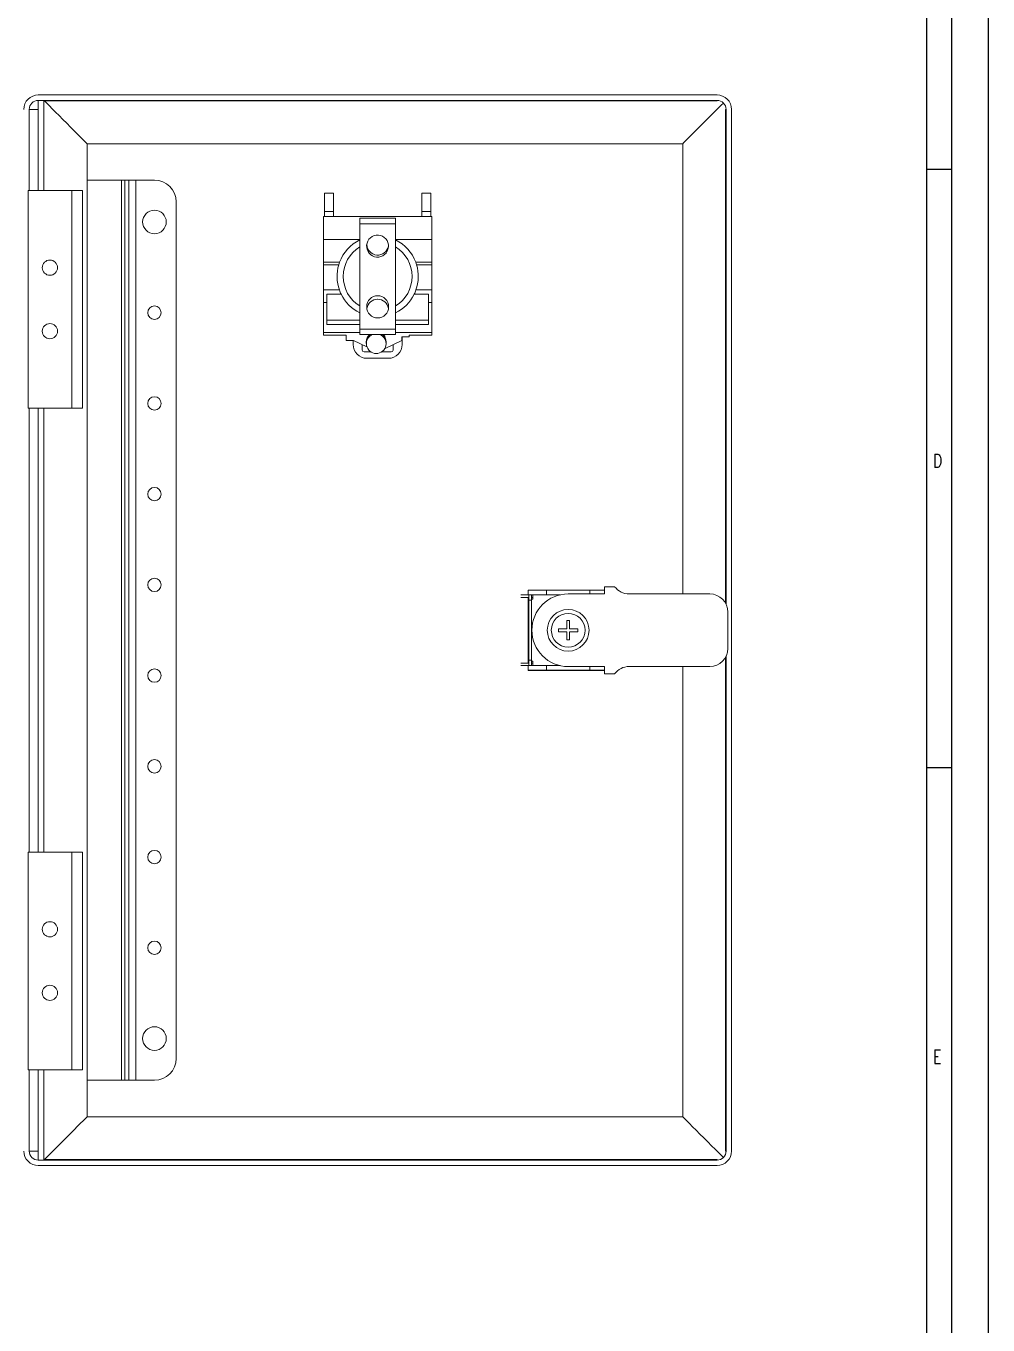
# Model space of a CAD drawing. Extents: x 4137 to 28680, y 2446 to 6814.
# Drawn here: x 7559.1 to 7824.1, y 4122.9 to 4480.8 of the extents above; entities that cross this region are included whole.
import ezdxf

# ---------------------------------------------------------------- set-up
doc = ezdxf.new("R2010")
doc.units = 0
doc.header["$LTSCALE"] = 0.5
doc.layers.get('0').update_dxf_attribs({"linetype": 'CONTINUOUS'})
doc.layers.add('DIM', color=5, linetype='CONTINUOUS')
doc.styles.get("Standard").update_dxf_attribs({"font": 'simplex.shx'})

msp = doc.modelspace()

# ---------------------------------------------------------------- linework, layer by layer
at = {"color": 7, "linetype": 'Continuous'}
for p, q in [((7824.15, 4952.93), (7824.15, 3764.93)), ((7814.15, 3774.93), (7814.15, 4942.93)), ((7807.15, 4935.93), (7807.15, 3882.93))]:
    msp.add_line(p, q, dxfattribs=at)
at = {"color": 7, "linetype": 'Continuous', "lineweight": 15}
for p, q in [((7749.47, 4461.79), (7562.47, 4461.79)), ((7749.47, 4460.29), (7562.47, 4460.29)), ((7564.02, 4460.29), (7564.02, 4435.44)), ((7564.11, 4460.15), (7564.33, 4460.29)), ((7749.47, 4460.15), (7564.11, 4460.15)), ((7749.47, 4460.29), (7749.47, 4460.15)), ((7559.97, 4457.79), (7559.97, 4435.44)), ((7559.97, 4457.79), (7562.47, 4457.79)), ((7751.83, 4321.74), (7751.83, 4457.79)), ((7751.97, 4457.79), (7751.83, 4457.79)), ((7751.97, 4321.47), (7751.97, 4457.79)), ((7753.47, 4170.79), (7753.47, 4457.79)), ((7575.92, 4448.34), (7740.02, 4448.34)), ((7575.92, 4180.24), (7575.92, 4448.34)), ((7740.02, 4448.34), (7740.02, 4324.29)), ((7575.92, 4438.29), (7585.36, 4438.29)), ((7585.36, 4438.29), (7585.36, 4190.29)), ((7585.36, 4438.29), (7586.35, 4438.29)), ((7586.35, 4190.29), (7586.35, 4438.29)), ((7586.35, 4438.29), (7587.38, 4438.29)), ((7587.38, 4438.29), (7587.38, 4190.29)), ((7587.38, 4438.29), (7589.37, 4438.29)), ((7589.37, 4190.29), (7589.37, 4438.29)), ((7589.37, 4438.29), (7594.47, 4438.29)), ((7559.67, 4375.44), (7559.67, 4435.44)), ((7559.67, 4435.44), (7571.67, 4435.44)), ((7571.67, 4435.44), (7571.67, 4375.44)), ((7574.67, 4435.44), (7571.67, 4435.44)), ((7574.67, 4375.44), (7574.67, 4435.44)), ((7641.3, 4434.69), (7641.3, 4429.69)), ((7643.8, 4434.69), (7641.3, 4434.69)), ((7643.8, 4429.69), (7643.8, 4434.69)), ((7670.63, 4434.69), (7668.13, 4434.69)), ((7668.13, 4434.69), (7668.13, 4429.69)), ((7670.63, 4429.69), (7670.63, 4434.69)), ((7600.47, 4432.29), (7600.47, 4196.29)), ((7641.02, 4428.29), (7670.92, 4428.29)), ((7641.02, 4421.99), (7641.02, 4428.29)), ((7643.8, 4429.69), (7641.3, 4429.69)), ((7641.3, 4429.69), (7641.3, 4428.29)), ((7643.8, 4428.29), (7643.8, 4429.69)), ((7651.07, 4427.79), (7651.07, 4426.29)), ((7660.87, 4427.79), (7651.07, 4427.79)), ((7660.87, 4427.79), (7660.87, 4426.29)), ((7670.63, 4429.69), (7668.13, 4429.69)), ((7668.13, 4429.69), (7668.13, 4428.29)), ((7670.63, 4428.29), (7670.63, 4429.69)), ((7670.92, 4428.29), (7670.92, 4421.99)), ((7651.07, 4426.29), (7651.07, 4397.29)), ((7660.87, 4426.29), (7651.07, 4426.29)), ((7660.87, 4426.29), (7660.87, 4397.29)), ((7651.07, 4421.99), (7641.02, 4421.99)), ((7641.02, 4421.99), (7641.02, 4415.67)), ((7660.87, 4421.99), (7670.92, 4421.99)), ((7670.92, 4421.99), (7670.92, 4415.67)), ((7567.72, 4413.74), (7567.72, 4414.65)), ((7645.46, 4415.67), (7641.02, 4415.67)), ((7641.02, 4414.96), (7641.02, 4415.67)), ((7641.02, 4414.96), (7645.23, 4414.96)), ((7641.02, 4414.96), (7641.02, 4408.04)), ((7670.92, 4415.67), (7666.48, 4415.67)), ((7666.71, 4414.96), (7670.92, 4414.96)), ((7670.92, 4415.67), (7670.92, 4414.96)), ((7670.92, 4414.96), (7670.92, 4408.04)), ((7641.02, 4408.04), (7641.02, 4404.59)), ((7641.02, 4408.04), (7645.42, 4408.04)), ((7641.95, 4406.89), (7641.95, 4404.59)), ((7645.9, 4406.89), (7641.95, 4406.89)), ((7670, 4406.89), (7666.04, 4406.89)), ((7666.52, 4408.04), (7670.92, 4408.04)), ((7670, 4404.59), (7670, 4406.89)), ((7670.92, 4408.04), (7670.92, 4404.59)), ((7641.02, 4404.59), (7641.02, 4396.37)), ((7641.02, 4404.59), (7641.95, 4404.59)), ((7641.95, 4404.59), (7641.95, 4398.49)), ((7670, 4398.49), (7670, 4404.59)), ((7670, 4404.59), (7670.92, 4404.59)), ((7670.92, 4404.59), (7670.92, 4396.37)), ((7641.95, 4399.69), (7651.07, 4399.69)), ((7660.87, 4399.69), (7670, 4399.69)), ((7567.72, 4396.24), (7567.72, 4397.15)), ((7651.07, 4396.37), (7641.02, 4396.37)), ((7641.02, 4395.59), (7641.02, 4396.37)), ((7641.02, 4395.59), (7647.32, 4395.59)), ((7641.95, 4398.49), (7651.07, 4398.49)), ((7647.32, 4394.09), (7647.32, 4395.59)), ((7651.07, 4397.29), (7651.07, 4395.79)), ((7660.87, 4397.29), (7651.07, 4397.29)), ((7660.87, 4395.79), (7651.07, 4395.79)), ((7657.57, 4395.54), (7657.57, 4395.79)), ((7660.87, 4398.49), (7670, 4398.49)), ((7660.87, 4397.29), (7660.87, 4395.79)), ((7670.92, 4396.37), (7660.87, 4396.37)), ((7664.62, 4395.59), (7670.92, 4395.59)), ((7664.62, 4395.09), (7664.62, 4395.59)), ((7670.92, 4396.37), (7670.92, 4395.59)), ((7647.32, 4394.09), (7649.32, 4394.09)), ((7649.22, 4394.09), (7649.22, 4393.01)), ((7649.32, 4394.09), (7652.99, 4392.39)), ((7651.72, 4391.49), (7651.72, 4392.98)), ((7652.84, 4393.71), (7652.84, 4393.27)), ((7658.2, 4392.04), (7657.93, 4391.92)), ((7658.2, 4392.04), (7658, 4392.04)), ((7658.2, 4392.04), (7662.62, 4394.09)), ((7658.3, 4393.27), (7658.3, 4393.71)), ((7660.22, 4392.98), (7660.22, 4391.49)), ((7662.62, 4395.09), (7664.62, 4395.09)), ((7662.62, 4395.09), (7662.62, 4394.09)), ((7662.72, 4393.01), (7662.72, 4395.09)), ((7654.12, 4390.99), (7652.22, 4390.99)), ((7653.02, 4389.21), (7658.92, 4389.21)), ((7659.72, 4390.99), (7657.01, 4390.99)), ((7571.67, 4375.44), (7559.67, 4375.44)), ((7559.97, 4375.44), (7559.97, 4253.14)), ((7564.02, 4375.44), (7564.02, 4253.14)), ((7571.67, 4375.44), (7574.67, 4375.44)), ((7697.62, 4324.04), (7695.43, 4324.04)), ((7697.42, 4325.34), (7718.47, 4325.34)), ((7697.42, 4324.04), (7697.42, 4325.34)), ((7702.47, 4325.29), (7697.47, 4325.29)), ((7697.47, 4325.29), (7697.47, 4324.04)), ((7698.32, 4324.04), (7697.62, 4324.04)), ((7697.62, 4324.04), (7697.62, 4322.54)), ((7698.32, 4322.54), (7698.32, 4324.04)), ((7698.72, 4324.04), (7698.32, 4324.04)), ((7698.72, 4322.84), (7698.72, 4324.04)), ((7698.72, 4324.04), (7706.25, 4324.04)), ((7702.47, 4324.04), (7702.47, 4325.29)), ((7702.47, 4325.29), (7714.47, 4325.29)), ((7708.47, 4324.29), (7718.47, 4324.29)), ((7714.47, 4324.29), (7714.47, 4325.29)), ((7718.47, 4325.29), (7714.47, 4325.29)), ((7718.47, 4324.29), (7718.47, 4326.29)), ((7718.47, 4326.29), (7721.27, 4326.29)), ((7725.27, 4324.29), (7747.47, 4324.29)), ((7695.43, 4323.34), (7697.62, 4323.34)), ((7697.42, 4305.24), (7697.42, 4323.34)), ((7697.47, 4323.34), (7697.47, 4320.29)), ((7697.47, 4308.29), (7697.47, 4320.29)), ((7697.47, 4320.29), (7697.62, 4320.29)), ((7697.62, 4322.54), (7698.32, 4322.54)), ((7697.62, 4322.54), (7697.62, 4306.04)), ((7698.32, 4323.34), (7698.72, 4323.34)), ((7698.32, 4322.84), (7698.72, 4322.84)), ((7698.32, 4306.04), (7698.32, 4322.54)), ((7708.87, 4316.94), (7708.07, 4316.94)), ((7708.07, 4316.94), (7708.07, 4314.69)), ((7708.87, 4314.69), (7708.87, 4316.94)), ((7752.47, 4319.29), (7752.47, 4309.29)), ((7708.07, 4314.69), (7705.82, 4314.69)), ((7705.82, 4314.69), (7705.82, 4313.89)), ((7705.82, 4313.89), (7708.07, 4313.89)), ((7708.07, 4313.89), (7708.07, 4311.64)), ((7711.12, 4314.69), (7708.87, 4314.69)), ((7708.87, 4311.64), (7708.87, 4313.89)), ((7708.87, 4313.89), (7711.12, 4313.89)), ((7711.12, 4313.89), (7711.12, 4314.69)), ((7708.07, 4311.64), (7708.87, 4311.64)), ((7697.62, 4308.29), (7697.47, 4308.29)), ((7697.47, 4308.29), (7697.47, 4305.24)), ((7698.32, 4306.04), (7697.62, 4306.04)), ((7697.62, 4306.04), (7697.62, 4304.54)), ((7698.32, 4304.54), (7698.32, 4306.04)), ((7751.83, 4170.79), (7751.83, 4306.85)), ((7751.97, 4170.79), (7751.97, 4307.11)), ((7697.62, 4305.24), (7695.43, 4305.24)), ((7695.43, 4304.54), (7697.62, 4304.54)), ((7697.42, 4303.24), (7697.42, 4304.54)), ((7718.47, 4303.24), (7697.42, 4303.24)), ((7697.47, 4304.54), (7697.47, 4303.29)), ((7697.47, 4303.29), (7702.47, 4303.29)), ((7697.62, 4304.54), (7698.32, 4304.54)), ((7698.72, 4305.74), (7698.32, 4305.74)), ((7698.72, 4305.24), (7698.32, 4305.24)), ((7698.32, 4304.54), (7698.72, 4304.54)), ((7698.72, 4304.54), (7698.72, 4305.74)), ((7706.25, 4304.54), (7698.72, 4304.54)), ((7702.47, 4304.54), (7702.47, 4303.29)), ((7714.47, 4303.29), (7702.47, 4303.29)), ((7718.47, 4304.29), (7708.47, 4304.29)), ((7714.47, 4304.29), (7714.47, 4303.29)), ((7714.47, 4303.29), (7718.47, 4303.29)), ((7718.47, 4302.29), (7718.47, 4304.29)), ((7721.27, 4302.29), (7718.47, 4302.29)), ((7747.47, 4304.29), (7725.27, 4304.29)), ((7740.02, 4304.29), (7740.02, 4180.24)), ((7559.67, 4193.14), (7559.67, 4253.14)), ((7559.67, 4253.14), (7571.67, 4253.14)), ((7571.67, 4253.14), (7571.67, 4193.14)), ((7574.67, 4253.14), (7571.67, 4253.14)), ((7574.67, 4193.14), (7574.67, 4253.14)), ((7567.72, 4231.44), (7567.72, 4232.35)), ((7567.72, 4213.94), (7567.72, 4214.85)), ((7571.67, 4193.14), (7559.67, 4193.14)), ((7559.97, 4193.14), (7559.97, 4170.79)), ((7564.02, 4193.14), (7564.02, 4168.29)), ((7571.67, 4193.14), (7574.67, 4193.14)), ((7575.92, 4190.29), (7585.36, 4190.29)), ((7586.35, 4190.29), (7585.36, 4190.29)), ((7586.35, 4190.29), (7587.38, 4190.29)), ((7587.38, 4190.29), (7589.37, 4190.29)), ((7589.37, 4190.29), (7594.47, 4190.29)), ((7740.02, 4180.24), (7575.92, 4180.24)), ((7559.97, 4170.79), (7562.47, 4170.79)), ((7562.47, 4168.29), (7562.47, 4170.79)), ((7751.97, 4170.79), (7751.83, 4170.79)), ((7562.47, 4168.29), (7749.47, 4168.29)), ((7562.47, 4166.79), (7749.47, 4166.79)), ((7564.33, 4168.29), (7564.11, 4168.43)), ((7564.11, 4168.43), (7749.47, 4168.43)), ((7749.47, 4168.29), (7749.47, 4168.43))]:
    msp.add_line(p, q, dxfattribs=at)
at = {"color": 8, "linetype": 'Continuous', "lineweight": 15}
for p, q in [((7562.47, 4457.79), (7562.47, 4435.44)), ((7562.47, 4375.44), (7562.47, 4253.14)), ((7562.47, 4193.14), (7562.47, 4170.79))]:
    msp.add_line(p, q, dxfattribs=at)
at = {"color": 7, "linetype": 'Continuous', "lineweight": 15, "flags": 128}
for points in [[(7575.92, 4448.34), (7575.73, 4448.53), (7575.36, 4448.9), (7574.82, 4449.44), (7574.12, 4450.14), (7573.29, 4450.97), (7572.35, 4451.91), (7571.34, 4452.92), (7570.28, 4453.97), (7569.22, 4455.04), (7568.18, 4456.08), (7567.19, 4457.07), (7566.3, 4457.96), (7565.52, 4458.74), (7564.88, 4459.38), (7564.41, 4459.85), (7564.11, 4460.15)], [(7751.24, 4459.56), (7750.64, 4458.96), (7749.88, 4458.2), (7748.99, 4457.31), (7748, 4456.33), (7746.95, 4455.27), (7745.86, 4454.18), (7744.77, 4453.1), (7743.73, 4452.05), (7742.76, 4451.08), (7741.9, 4450.22), (7741.17, 4449.49), (7740.6, 4448.92), (7740.21, 4448.54), (7740.02, 4448.34)], [(7564.11, 4168.43), (7564.41, 4168.73), (7564.88, 4169.2), (7565.52, 4169.84), (7566.3, 4170.62), (7567.19, 4171.52), (7568.18, 4172.5), (7569.22, 4173.54), (7570.28, 4174.61), (7571.34, 4175.66), (7572.35, 4176.67), (7573.29, 4177.61), (7574.12, 4178.44), (7574.82, 4179.14), (7575.36, 4179.68), (7575.73, 4180.05), (7575.92, 4180.24)], [(7751.24, 4169.02), (7750.64, 4169.62), (7749.88, 4170.38), (7748.99, 4171.27), (7748, 4172.25), (7746.95, 4173.31), (7745.86, 4174.4), (7744.77, 4175.48), (7743.73, 4176.53), (7742.76, 4177.5), (7741.9, 4178.36), (7741.17, 4179.09), (7740.6, 4179.66), (7740.21, 4180.05), (7740.02, 4180.24)]]:
    msp.add_lwpolyline(points, dxfattribs=at)
at = {"color": 7, "linetype": 'Continuous', "lineweight": 15}
for centre, radius in [((7594.47, 4426.79), 3.25), ((7565.67, 4414.19), 2.1), ((7594.47, 4401.79), 1.85), ((7565.67, 4396.69), 2.1), ((7594.47, 4376.79), 1.85), ((7594.47, 4351.79), 1.85), ((7594.47, 4326.79), 1.85), ((7708.47, 4314.29), 5.75), ((7708.47, 4314.29), 4.65), ((7594.47, 4301.79), 1.85), ((7594.47, 4276.79), 1.85), ((7594.47, 4251.79), 1.85), ((7565.67, 4231.89), 2.1), ((7594.47, 4226.79), 1.85), ((7565.67, 4214.39), 2.1), ((7594.47, 4201.79), 3.25)]:
    msp.add_circle(centre, radius, dxfattribs=at)
for centre, radius, start, end in [((7562.47, 4457.79), 4, 90, 180), ((7562.47, 4457.79), 2.5, 90, 180), ((7749.47, 4457.79), 4, 0, 90), ((7749.47, 4457.79), 2.5, 0, 90), ((7594.47, 4432.29), 6, 0, 90), ((7655.97, 4411.79), 11.2, 115.9445, 159.7293), ((7655.97, 4420.66), 3, 180.968, 350.0094), ((7655.97, 4411.79), 11.2, 20.2707, 64.0555), ((7655.97, 4411.79), 9.5, 121.0502, 180), ((7655.97, 4411.79), 9.5, 301.0502, 58.9498), ((7655.97, 4411.79), 11.2, 163.5662, 199.5617), ((7655.97, 4411.79), 11.2, 159.7293, 163.5662), ((7655.97, 4411.79), 11.2, 16.4338, 20.2707), ((7655.97, 4411.79), 11.2, 340.4383, 16.4338), ((7655.97, 4411.79), 9.5, 180, 238.9498), ((7655.97, 4411.79), 11.2, 199.5617, 205.9445), ((7655.97, 4411.79), 11.2, 205.9445, 244.0555), ((7655.97, 4411.79), 11.2, 295.9445, 334.0555), ((7655.97, 4411.79), 11.2, 334.0555, 340.4383), ((7655.95, 4402.51), 2.98, 89.5548, 171.2655), ((7655.99, 4402.51), 2.98, 8.7974, 90.3823), ((7655.51, 4393.7), 2.67, 129.9905, 179.9272), ((7655.57, 4393.25), 2.71, 110.6961, 69.3039), ((7655.62, 4393.7), 2.67, 0.1106, 51.368), ((7653.02, 4393.01), 3.8, 180, 270), ((7658.92, 4393.01), 3.8, 270, 0), ((7652.22, 4391.49), 0.5, 180, 270), ((7659.72, 4391.49), 0.5, 270, 0), ((7708.47, 4314.29), 10, 90, 270), ((7725.27, 4329.29), 5, 216.8699, 270), ((7747.47, 4319.29), 5, 0, 90), ((7747.47, 4309.29), 5, 270, 0), ((7725.27, 4299.29), 5, 90, 143.1301), ((7594.47, 4196.29), 6, 270, 0), ((7562.47, 4170.79), 4, 180, 270), ((7562.47, 4170.79), 2.5, 180, 270), ((7749.47, 4170.79), 4, 270, 0), ((7749.47, 4170.79), 2.5, 270, 0)]:
    msp.add_arc(centre, radius, start, end, dxfattribs=at)
for centre, major_axis, ratio in [((7655.93, 4420.13), (-0.24, -3.05), 0.981207), ((7655.97, 4403.4), (0, 3.05), 0.984808)]:
    msp.add_ellipse(centre, major_axis=major_axis, ratio=ratio, dxfattribs=at)
msp.add_ellipse((7655.91, 4394.74), major_axis=(-1.3, 1.66), ratio=0.993999, start_param=4.132601, end_param=4.571537, dxfattribs=at)
msp.add_open_spline([(7562.47, 4457.79), (7562.47, 4458.07), (7562.47, 4458.63), (7562.47, 4459.38), (7562.47, 4459.95), (7562.47, 4460.24), (7562.47, 4460.29), (7562.47, 4460.29), (7562.47, 4460.29)], degree=3, knots=[0, 0, 0, 0, 0.214696, 0.429387, 0.64408, 0.858775, 0.999975, 1, 1, 1, 1], dxfattribs=at)
at = {"layer": 'DIM', "color": 7, "linetype": 'Continuous'}
for p, q in [((7807.15, 4441.36), (7814.15, 4441.36)), ((7807.15, 4276.5), (7814.15, 4276.5))]:
    msp.add_line(p, q, dxfattribs=at)

# ---------------------------------------------------------------- texts
at = {"layer": 'DIM', "color": 7, "width": 0.75}
for s, p in [('D', (7808.99, 4359.14)), ('E', (7808.99, 4194.95))]:
    msp.add_text(s, height=3.7, dxfattribs=at).set_placement(p)

doc.saveas('drawing.dxf')
